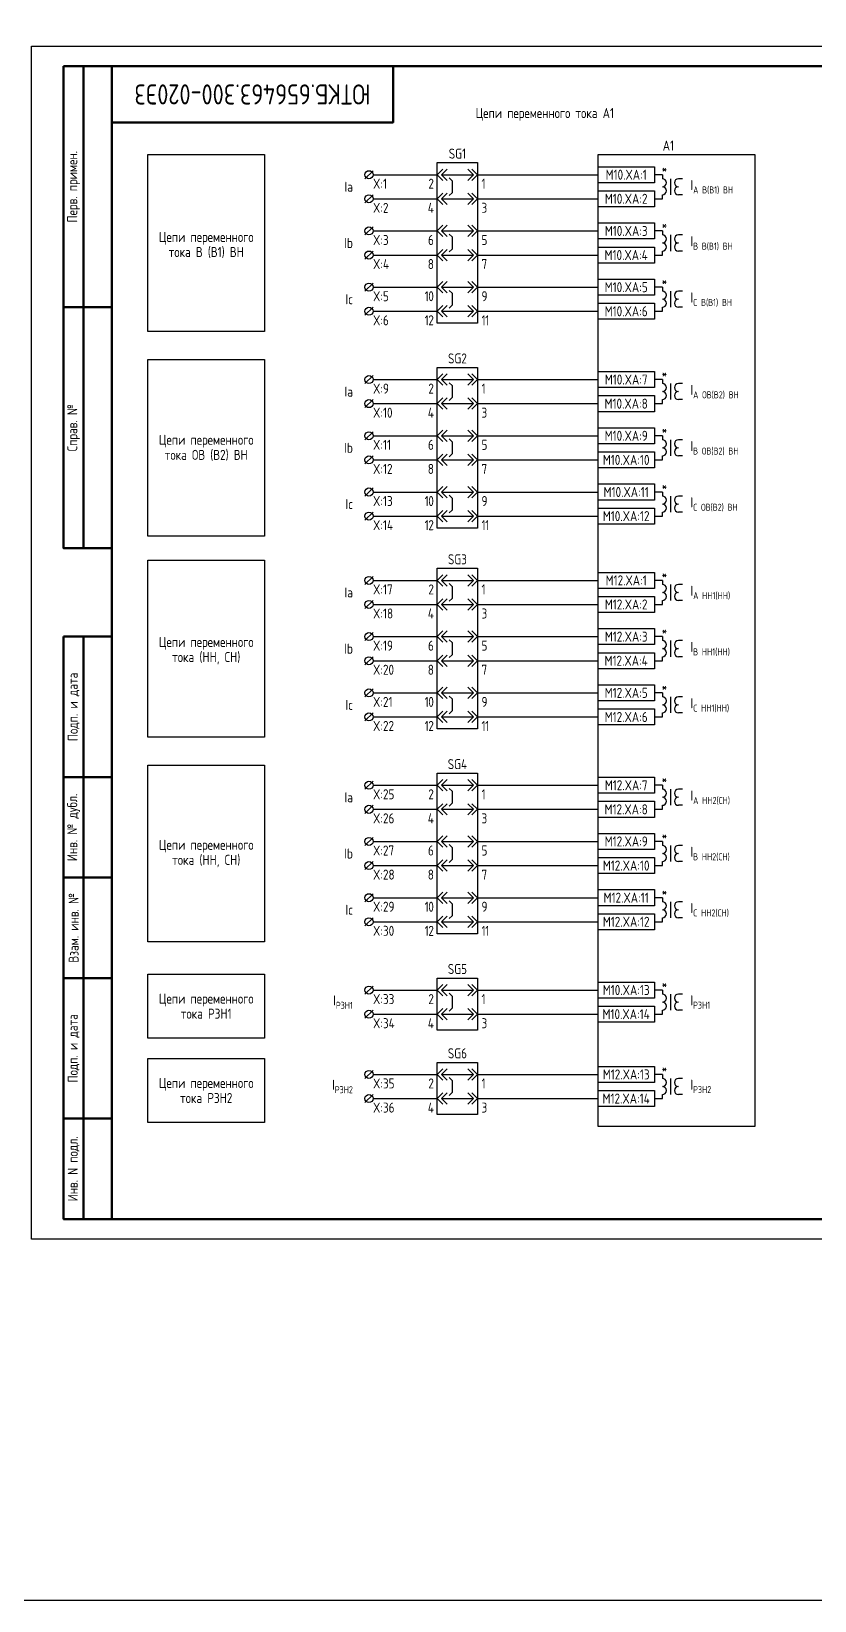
# Model space of a CAD drawing. Header units: millimetres. Extents: x -1117 to 5846, y -90 to 586.
# Drawn here: x 0 to 194.9, y -90 to 300.7 of the extents above; entities that cross this region are included whole.
import ezdxf

# ---------------------------------------------------------------- set-up
doc = ezdxf.new("R2010")
doc.units = ezdxf.units.MM
doc.styles.add('Gost_type_A', font='GOST_0.TTF')

# ---------------------------------------------------------------- blocks, each defined once
blk = doc.blocks.new('Штамп угловой верхний')
at = {"lineweight": 50}
blk.add_lwpolyline([(0, 0), (70, 0), (70, -14), (0, -14)], close=True, dxfattribs=at)
blk = doc.blocks.new('Формат_А3')
blk.add_lwpolyline([(-420, 297), (0, 297), (0, 0), (-420, 0)], close=True)
at = {"lineweight": 50}
blk.add_lwpolyline([(-400, 292), (-5, 292), (-5, 5), (-400, 5)], close=True, dxfattribs=at)
blk = doc.blocks.new('Штамп левый верхний')
at = {"lineweight": 50}
for points in [[(-12, 0), (-7, 0), (-7, -60), (-12, -60)], [(-7, 0), (0, 0), (0, -60), (-7, -60)], [(-12, -60), (-7, -60), (-7, -120), (-12, -120)], [(-7, -60), (0, -60), (0, -120), (-7, -120)]]:
    blk.add_lwpolyline(points, close=True, dxfattribs=at)
at = {"char_height": 2.5, "width": 60, "attachment_point": 5, "rotation": 90, "style": 'Gost_type_A'}
for s, insert in [('Перв. примен.', (-9.5, -30)), ('Справ. №', (-9.5, -90))]:
    blk.add_mtext(s, dxfattribs=dict(at, insert=insert))
blk = doc.blocks.new('Штамп левый нижний')
at = {"lineweight": 50}
for points in [[(-12, 145), (-7, 145), (-7, 110), (-12, 110)], [(-7, 145), (0, 145), (0, 110), (-7, 110)], [(-12, 110), (-7, 110), (-7, 85), (-12, 85)], [(-7, 110), (0, 110), (0, 85), (-7, 85)], [(-12, 85), (-7, 85), (-7, 60), (-12, 60)], [(-7, 85), (0, 85), (0, 60), (-7, 60)], [(-12, 60), (-7, 60), (-7, 25), (-12, 25)], [(-7, 60), (0, 60), (0, 25), (-7, 25)], [(-12, 25), (-7, 25), (-7, 0), (-12, 0)], [(-7, 25), (0, 25), (0, 0), (-7, 0)]]:
    blk.add_lwpolyline(points, close=True, dxfattribs=at)
at = {"char_height": 2.5, "attachment_point": 5, "rotation": 90, "style": 'Gost_type_A'}
for s, insert, width in [('Подп. и дата', (-9.5, 127.5), 35), ('Инв. № дубл.', (-9.5, 97.5), 25), ('Взам. инв. №', (-9.5, 72.5), 25), ('Подп. и дата', (-9.5, 42.5), 35), ('Инв. N подл.', (-9.5, 12.5), 25)]:
    blk.add_mtext(s, dxfattribs=dict(at, insert=insert, width=width))
blk = doc.blocks.new('БИ_разъем')
for p, q in [((0, 0), (1.41, 1.41)), ((0, 0), (1.41, 1.41)), ((0, 0), (1.41, -1.41)), ((0, 0), (1.41, -1.41)), ((1, 0), (2.41, 1.41)), ((1, 0), (2.41, -1.41)), ((1, 0), (9, 0)), ((9, 0), (7.59, 1.41)), ((9, 0), (7.59, -1.41)), ((10, 0), (8.59, 1.41)), ((10, 0), (8.59, 1.41)), ((10, 0), (8.59, -1.41)), ((10, 0), (8.59, -1.41))]:
    blk.add_line(p, q)
blk = doc.blocks.new('БИ_перемычка')
for p, q in [((2.97, -0.79), (3.67, -1.5)), ((3.67, -1.5), (3.67, -4.5)), ((2.97, -5.21), (3.67, -4.5))]:
    blk.add_line(p, q)

msp = doc.modelspace()

# ---------------------------------------------------------------- linework, layer by layer
for p, q in [((85, 266), (83, 264)), ((85, 265), (101, 265)), ((111, 265), (141, 265)), ((157, 265), (155, 265)), ((85, 260), (83, 258)), ((85.01, 259), (100.83, 259)), ((111, 259), (141, 259)), ((155, 259), (157, 259)), ((85, 252), (83, 250)), ((85.01, 251), (100.83, 251)), ((111, 251), (141, 251)), ((157, 251), (155, 251)), ((157, 251), (157, 250)), ((157, 250.5), (157, 250)), ((159, 250), (159, 246)), ((159, 250), (159, 246)), ((162, 250), (161, 250)), ((162, 250), (161, 250)), ((85, 246), (83, 244)), ((85.01, 245), (100.83, 245)), ((111, 245), (141, 245)), ((155, 245), (157, 245)), ((157, 245), (157, 246)), ((162, 246), (161, 246)), ((162, 246), (161, 246)), ((85, 238), (83, 236)), ((85.01, 237), (100.83, 237)), ((111, 237), (141, 237)), ((157, 237), (155, 237)), ((85, 232), (83, 230)), ((85.01, 231), (100.83, 231)), ((111, 231), (141, 231)), ((155, 231), (157, 231)), ((85, 215), (83, 213)), ((85, 214), (101, 214)), ((111, 214), (141, 214)), ((157, 214), (155, 214)), ((85, 209), (83, 207)), ((85.01, 208), (100.83, 208)), ((111, 208), (141, 208)), ((155, 208), (157, 208)), ((85, 201), (83, 199)), ((85.01, 200), (100.83, 200)), ((111, 200), (141, 200)), ((157, 200), (155, 200)), ((85, 195), (83, 193)), ((85.01, 194), (100.83, 194)), ((111, 194), (141, 194)), ((155, 194), (157, 194)), ((85, 187), (83, 185)), ((85.01, 186), (100.83, 186)), ((111, 186), (141, 186)), ((157, 186), (155, 186)), ((85, 181), (83, 179)), ((85.01, 180), (100.83, 180)), ((111, 180), (141, 180)), ((155, 180), (157, 180)), ((85, 165), (83, 163)), ((85, 164), (101, 164)), ((111, 164), (141, 164)), ((157, 164), (155, 164)), ((85, 159), (83, 157)), ((85.01, 158), (100.83, 158)), ((111, 158), (141, 158)), ((155, 158), (157, 158)), ((85, 151), (83, 149)), ((85.01, 150), (100.83, 150)), ((111, 150), (141, 150)), ((157, 150), (155, 150)), ((85, 145), (83, 143)), ((85.01, 144), (100.83, 144)), ((111, 144), (141, 144)), ((155, 144), (157, 144)), ((85, 137), (83, 135)), ((85.01, 136), (100.83, 136)), ((111, 136), (141, 136)), ((157, 136), (155, 136)), ((85, 131), (83, 129)), ((85.01, 130), (100.83, 130)), ((111, 130), (141, 130)), ((155, 130), (157, 130)), ((85, 114), (83, 112)), ((85, 113), (101, 113)), ((111, 113), (141, 113)), ((157, 113), (155, 113)), ((85, 108), (83, 106)), ((85.01, 107), (100.83, 107)), ((111, 107), (141, 107)), ((155, 107), (157, 107)), ((85, 100), (83, 98)), ((85.01, 99), (100.83, 99)), ((111, 99), (141, 99)), ((157, 99), (155, 99)), ((85, 94), (83, 92)), ((85.01, 93), (100.83, 93)), ((111, 93), (141, 93)), ((155, 93), (157, 93)), ((85, 86), (83, 84)), ((85.01, 85), (100.83, 85)), ((111, 85), (141, 85)), ((157, 85), (155, 85)), ((85, 80), (83, 78)), ((85.01, 79), (100.83, 79)), ((111, 79), (141, 79)), ((155, 79), (157, 79)), ((85, 63), (83, 61)), ((85, 62), (101, 62)), ((111, 62), (141, 62)), ((157, 62), (155, 62)), ((85, 57), (83, 55)), ((85.01, 56), (100.83, 56)), ((111, 56), (141, 56)), ((155, 56), (157, 56)), ((85, 42), (83, 40)), ((85, 41), (101, 41)), ((111, 41), (141, 41)), ((157, 40.99), (155, 40.99)), ((85, 36), (83, 34)), ((85.01, 35), (100.83, 35)), ((111, 35), (141, 35)), ((155, 34.99), (157, 34.99))]:
    msp.add_line(p, q)
at = {"ltscale": 4}
for p, q in [((157, 265), (157, 264)), ((157, 264.5), (157, 264)), ((159, 264), (159, 260)), ((159, 264), (159, 260)), ((162, 264), (161, 264)), ((162, 264), (161, 264)), ((157, 259), (157, 260)), ((162, 260), (161, 260)), ((162, 260), (161, 260)), ((157, 237), (157, 236)), ((157, 236.5), (157, 236)), ((159, 236), (159, 232)), ((159, 236), (159, 232)), ((162, 236), (161, 236)), ((162, 236), (161, 236)), ((157, 231), (157, 232)), ((162, 232), (161, 232)), ((162, 232), (161, 232)), ((157, 214), (157, 213)), ((157, 213.5), (157, 213)), ((159, 213), (159, 209)), ((159, 213), (159, 209)), ((162, 213), (161, 213)), ((162, 213), (161, 213)), ((157, 208), (157, 209)), ((162, 209), (161, 209)), ((162, 209), (161, 209)), ((157, 200), (157, 199)), ((157, 199.5), (157, 199)), ((159, 199), (159, 195)), ((159, 199), (159, 195)), ((162, 199), (161, 199)), ((162, 199), (161, 199)), ((157, 194), (157, 195)), ((162, 195), (161, 195)), ((162, 195), (161, 195)), ((157, 186), (157, 185)), ((157, 185.5), (157, 185)), ((159, 185), (159, 181)), ((159, 185), (159, 181)), ((162, 185), (161, 185)), ((162, 185), (161, 185)), ((157, 180), (157, 181)), ((162, 181), (161, 181)), ((162, 181), (161, 181)), ((157, 164), (157, 163)), ((157, 163.5), (157, 163)), ((159, 163), (159, 159)), ((159, 163), (159, 159)), ((162, 163), (161, 163)), ((162, 163), (161, 163)), ((157, 158), (157, 159)), ((162, 159), (161, 159)), ((162, 159), (161, 159)), ((157, 150), (157, 149)), ((157, 149.5), (157, 149)), ((159, 149), (159, 145)), ((159, 149), (159, 145)), ((162, 149), (161, 149)), ((162, 149), (161, 149)), ((157, 144), (157, 145)), ((162, 145), (161, 145)), ((162, 145), (161, 145)), ((157, 136), (157, 135)), ((157, 135.5), (157, 135)), ((159, 135), (159, 131)), ((159, 135), (159, 131)), ((162, 135), (161, 135)), ((162, 135), (161, 135)), ((157, 130), (157, 131)), ((162, 131), (161, 131)), ((162, 131), (161, 131)), ((157, 113), (157, 112)), ((157, 112.5), (157, 112)), ((159, 112), (159, 108)), ((159, 112), (159, 108)), ((162, 112), (161, 112)), ((162, 112), (161, 112)), ((157, 107), (157, 108)), ((162, 108), (161, 108)), ((162, 108), (161, 108)), ((157, 99), (157, 98)), ((157, 98.5), (157, 98)), ((159, 98), (159, 94)), ((159, 98), (159, 94)), ((162, 98), (161, 98)), ((162, 98), (161, 98)), ((157, 93), (157, 94)), ((162, 94), (161, 94)), ((162, 94), (161, 94)), ((157, 85), (157, 84)), ((157, 84.5), (157, 84)), ((159, 84), (159, 80)), ((159, 84), (159, 80)), ((162, 84), (161, 84)), ((162, 84), (161, 84)), ((157, 79), (157, 80)), ((162, 80), (161, 80)), ((162, 80), (161, 80)), ((157, 62), (157, 61)), ((157, 61.5), (157, 61)), ((159, 61), (159, 57)), ((159, 61), (159, 57)), ((162, 61), (161, 61)), ((162, 61), (161, 61)), ((157, 56), (157, 57)), ((162, 57), (161, 57)), ((162, 57), (161, 57)), ((157, 40.99), (157, 39.99)), ((157, 40.49), (157, 39.99)), ((159, 39.99), (159, 35.99)), ((159, 39.99), (159, 35.99)), ((162, 39.99), (161, 39.99)), ((162, 39.99), (161, 39.99)), ((157, 34.99), (157, 35.99)), ((162, 35.99), (161, 35.99)), ((162, 35.99), (161, 35.99))]:
    msp.add_line(p, q, dxfattribs=at)
for points in [[(-1117.42, 586), (5845.64, 586), (5845.64, -90), (-1117.42, -90)], [(58, 226), (29, 226), (29, 270), (58, 270)], [(141, 270), (180, 270), (180, 28), (141, 28)], [(101, 268), (111, 268), (111, 228), (101, 228)], [(141, 267), (155, 267), (155, 263), (141, 263)], [(141, 261), (155, 261), (155, 257), (141, 257)], [(141, 253), (155, 253), (155, 249), (141, 249)], [(141, 247), (155, 247), (155, 243), (141, 243)], [(141, 239), (155, 239), (155, 235), (141, 235)], [(141, 233), (155, 233), (155, 229), (141, 229)], [(58, 175), (29, 175), (29, 219), (58, 219)], [(101, 217), (111, 217), (111, 177), (101, 177)], [(141, 216), (155, 216), (155, 212), (141, 212)], [(141, 210), (155, 210), (155, 206), (141, 206)], [(141, 202), (155, 202), (155, 198), (141, 198)], [(141, 196), (155, 196), (155, 192), (141, 192)], [(141, 188), (155, 188), (155, 184), (141, 184)], [(141, 182), (155, 182), (155, 178), (141, 178)], [(58, 125), (29, 125), (29, 169), (58, 169)], [(101, 167), (111, 167), (111, 127), (101, 127)], [(141, 166), (155, 166), (155, 162), (141, 162)], [(141, 160), (155, 160), (155, 156), (141, 156)], [(141, 152), (155, 152), (155, 148), (141, 148)], [(141, 146), (155, 146), (155, 142), (141, 142)], [(141, 138), (155, 138), (155, 134), (141, 134)], [(141, 132), (155, 132), (155, 128), (141, 128)], [(58, 74), (29, 74), (29, 118), (58, 118)], [(101, 116), (111, 116), (111, 76), (101, 76)], [(141, 115), (155, 115), (155, 111), (141, 111)], [(141, 109), (155, 109), (155, 105), (141, 105)], [(141, 101), (155, 101), (155, 97), (141, 97)], [(141, 95), (155, 95), (155, 91), (141, 91)], [(141, 87), (155, 87), (155, 83), (141, 83)], [(141, 81), (155, 81), (155, 77), (141, 77)], [(58, 50), (29, 50), (29, 66), (58, 66)], [(101, 65), (111, 65), (111, 52), (101, 52)], [(141, 64), (155, 64), (155, 60), (141, 60)], [(141, 58), (155, 58), (155, 54), (141, 54)], [(58, 29), (29, 29), (29, 45), (58, 45)], [(101, 44), (111, 44), (111, 31), (101, 31)], [(141, 42.99), (155, 42.99), (155, 38.99), (141, 38.99)], [(141, 36.99), (155, 36.99), (155, 32.99), (141, 32.99)]]:
    msp.add_lwpolyline(points, close=True)
for centre in [(84, 265), (84, 259), (84, 251), (84, 245), (84, 237), (84, 231), (84, 214), (84, 208), (84, 200), (84, 194), (84, 186), (84, 180), (84, 164), (84, 158), (84, 150), (84, 144), (84, 136), (84, 130), (84, 113), (84, 107), (84, 99), (84, 93), (84, 85), (84, 79), (84, 62), (84, 56), (84, 41), (84, 35)]:
    msp.add_circle(centre, 1)
for centre, start, end in [((157, 263), 270, 90), ((157, 263), 270, 90), ((157, 261), 270, 90), ((157, 261), 270, 90), ((161, 263), 90, 270), ((161, 263), 90, 270), ((161, 261), 90, 270), ((161, 261), 90, 270), ((157, 235), 270, 90), ((157, 235), 270, 90), ((161, 235), 90, 270), ((161, 235), 90, 270), ((157, 233), 270, 90), ((157, 233), 270, 90), ((161, 233), 90, 270), ((161, 233), 90, 270), ((157, 212), 270, 90), ((157, 212), 270, 90), ((157, 210), 270, 90), ((157, 210), 270, 90), ((161, 212), 90, 270), ((161, 212), 90, 270), ((161, 210), 90, 270), ((161, 210), 90, 270), ((157, 198), 270, 90), ((157, 198), 270, 90), ((157, 196), 270, 90), ((157, 196), 270, 90), ((161, 198), 90, 270), ((161, 198), 90, 270), ((161, 196), 90, 270), ((161, 196), 90, 270), ((157, 184), 270, 90), ((157, 184), 270, 90), ((161, 184), 90, 270), ((161, 184), 90, 270), ((157, 182), 270, 90), ((157, 182), 270, 90), ((161, 182), 90, 270), ((161, 182), 90, 270), ((157, 162), 270, 90), ((157, 162), 270, 90), ((157, 160), 270, 90), ((157, 160), 270, 90), ((161, 162), 90, 270), ((161, 162), 90, 270), ((161, 160), 90, 270), ((161, 160), 90, 270), ((157, 148), 270, 90), ((157, 148), 270, 90), ((161, 148), 90, 270), ((161, 148), 90, 270), ((157, 146), 270, 90), ((157, 146), 270, 90), ((161, 146), 90, 270), ((161, 146), 90, 270), ((157, 134), 270, 90), ((157, 134), 270, 90), ((157, 132), 270, 90), ((157, 132), 270, 90), ((161, 134), 90, 270), ((161, 134), 90, 270), ((161, 132), 90, 270), ((161, 132), 90, 270), ((157, 111), 270, 90), ((157, 111), 270, 90), ((157, 109), 270, 90), ((157, 109), 270, 90), ((161, 111), 90, 270), ((161, 111), 90, 270), ((161, 109), 90, 270), ((161, 109), 90, 270), ((157, 97), 270, 90), ((157, 97), 270, 90), ((161, 97), 90, 270), ((161, 97), 90, 270), ((157, 95), 270, 90), ((157, 95), 270, 90), ((161, 95), 90, 270), ((161, 95), 90, 270), ((157, 83), 270, 90), ((157, 83), 270, 90), ((161, 83), 90, 270), ((161, 83), 90, 270), ((157, 81), 270, 90), ((157, 81), 270, 90), ((161, 81), 90, 270), ((161, 81), 90, 270), ((157, 60), 270, 90), ((157, 60), 270, 90), ((157, 58), 270, 90), ((157, 58), 270, 90), ((161, 60), 90, 270), ((161, 60), 90, 270), ((161, 58), 90, 270), ((161, 58), 90, 270), ((157, 38.99), 270, 90), ((157, 38.99), 270, 90), ((161, 38.99), 90, 270), ((161, 38.99), 90, 270), ((157, 36.99), 270, 90), ((157, 36.99), 270, 90), ((161, 36.99), 90, 270), ((161, 36.99), 90, 270)]:
    msp.add_arc(centre, 1, start, end, dxfattribs=at)
for centre, start, end in [((157, 249), 270, 90), ((157, 249), 270, 90), ((157, 247), 270, 90), ((157, 247), 270, 90), ((161, 249), 90, 270), ((161, 249), 90, 270), ((161, 247), 90, 270), ((161, 247), 90, 270)]:
    msp.add_arc(centre, 1, start, end)

# ---------------------------------------------------------------- block references
at = {"color": 1}
for name, p in [('Формат_А3', (420, 0)), ('Штамп левый верхний', (20, 292)), ('Штамп левый нижний', (20, 5))]:
    msp.add_blockref(name, p, dxfattribs=at)
for name, p in [('Штамп угловой верхний', (20, 292)), ('БИ_разъем', (101, 265)), ('БИ_перемычка', (101, 265)), ('БИ_разъем', (101, 259)), ('БИ_разъем', (101, 251)), ('БИ_перемычка', (101, 251)), ('БИ_разъем', (101, 245)), ('БИ_разъем', (101, 237)), ('БИ_перемычка', (101, 237)), ('БИ_разъем', (101, 231)), ('БИ_разъем', (101, 214)), ('БИ_перемычка', (101, 214)), ('БИ_разъем', (101, 208)), ('БИ_разъем', (101, 200)), ('БИ_разъем', (101, 194)), ('БИ_перемычка', (101, 200)), ('БИ_разъем', (101, 186)), ('БИ_перемычка', (101, 186)), ('БИ_разъем', (101, 180)), ('БИ_разъем', (101, 164)), ('БИ_перемычка', (101, 164)), ('БИ_разъем', (101, 158)), ('БИ_разъем', (101, 150)), ('БИ_перемычка', (101, 150)), ('БИ_разъем', (101, 144)), ('БИ_разъем', (101, 136)), ('БИ_перемычка', (101, 136)), ('БИ_разъем', (101, 130)), ('БИ_разъем', (101, 113)), ('БИ_перемычка', (101, 113)), ('БИ_разъем', (101, 107)), ('БИ_разъем', (101, 99)), ('БИ_перемычка', (101, 99)), ('БИ_разъем', (101, 93)), ('БИ_разъем', (101, 85)), ('БИ_перемычка', (101, 85)), ('БИ_разъем', (101, 79)), ('БИ_разъем', (101, 62)), ('БИ_перемычка', (101, 62)), ('БИ_разъем', (101, 56)), ('БИ_разъем', (101, 41)), ('БИ_перемычка', (101, 41)), ('БИ_разъем', (101, 35))]:
    msp.add_blockref(name, p)

# ---------------------------------------------------------------- texts
at = {"insert": (55, 285), "char_height": 5, "width": 70, "attachment_point": 5, "rotation": 180, "style": 'Gost_type_A'}
msp.add_mtext('ЮТКБ.656463.300-020Э3', dxfattribs=at)
at = {"char_height": 2.5, "line_spacing_factor": 0.9, "style": 'Gost_type_A'}
for s, insert, width, attachment_point in [('Цепи переменного тока А1', (127.75, 280), 197.5, 5), ('A1', (158.5, 271), 35, 8), ('SG1', (106, 269), 10, 8), ('Ia', (80, 262), 6, 6), ('X:1', (85, 264), 10, 1), ('{\\T0.9;2}', (100, 264), 5, 3), ('{\\T0.9;1}', (112, 264), 5, 1), ('X:2', (85, 258), 10, 1), ('{\\T0.9;4}', (100, 258), 5, 3), ('{\\T0.9;3}', (112, 258), 5, 1), ('Цепи переменного \\Pтока В (В1) ВН', (43.5, 247.5), 29, 5), ('Ib', (80, 248), 6, 6), ('X:3', (85, 250), 10, 1), ('{\\T0.9;6}', (100, 250), 5, 3), ('{\\T0.9;5}', (112, 250), 5, 1), ('X:4', (85, 244), 10, 1), ('{\\T0.9;8}', (100, 244), 5, 3), ('{\\T0.9;7}', (112, 244), 5, 1), ('Ic', (80, 234), 6, 6), ('X:5', (85, 236), 10, 1), ('{\\T0.9;10}', (100, 236), 5, 3), ('{\\T0.9;9}', (112, 236), 5, 1), ('X:6', (85, 230), 10, 1), ('{\\T0.9;12}', (100, 230), 5, 3), ('{\\T0.9;11}', (112, 230), 5, 1), ('SG2', (106, 218), 10, 8), ('Ia', (80, 211), 6, 6), ('X:9', (85, 213), 10, 1), ('{\\T0.9;2}', (100, 213), 5, 3), ('{\\T0.9;1}', (112, 213), 5, 1), ('X:10', (85, 207), 10, 1), ('{\\T0.9;4}', (100, 207), 5, 3), ('{\\T0.9;3}', (112, 207), 5, 1), ('Цепи переменного тока ОВ (В2) ВН', (43.5, 197), 29, 5), ('Ib', (80, 197), 6, 6), ('X:11', (85, 199), 10, 1), ('{\\T0.9;6}', (100, 199), 5, 3), ('{\\T0.9;5}', (112, 199), 5, 1), ('X:12', (85, 193), 10, 1), ('{\\T0.9;8}', (100, 193), 5, 3), ('{\\T0.9;7}', (112, 193), 5, 1), ('Ic', (80, 183), 6, 6), ('X:13', (85, 185), 10, 1), ('{\\T0.9;10}', (100, 185), 5, 3), ('{\\T0.9;9}', (112, 185), 5, 1), ('X:14', (85, 179), 10, 1), ('{\\T0.9;12}', (100, 179), 5, 3), ('{\\T0.9;11}', (112, 179), 5, 1), ('SG3', (106, 168), 10, 8), ('Ia', (80, 161), 6, 6), ('X:17', (85, 163), 10, 1), ('{\\T0.9;2}', (100, 163), 5, 3), ('{\\T0.9;1}', (112, 163), 5, 1), ('X:18', (85, 157), 10, 1), ('{\\T0.9;4}', (100, 157), 5, 3), ('{\\T0.9;3}', (112, 157), 5, 1), ('Цепи переменного \\Pтока (НН, СН)', (43.5, 146.5), 29, 5), ('X:19', (85, 149), 10, 1), ('{\\T0.9;6}', (100, 149), 5, 3), ('{\\T0.9;5}', (112, 149), 5, 1), ('Ib', (80, 147), 6, 6), ('X:20', (85, 143), 10, 1), ('{\\T0.9;8}', (100, 143), 5, 3), ('{\\T0.9;7}', (112, 143), 5, 1), ('Ic', (80, 133), 6, 6), ('X:21', (85, 135), 10, 1), ('{\\T0.9;10}', (100, 135), 5, 3), ('{\\T0.9;9}', (112, 135), 5, 1), ('X:22', (85, 129), 10, 1), ('{\\T0.9;12}', (100, 129), 5, 3), ('{\\T0.9;11}', (112, 129), 5, 1), ('SG4', (106, 117), 10, 8), ('Ia', (80, 110), 6, 6), ('X:25', (85, 112), 10, 1), ('{\\T0.9;2}', (100, 112), 5, 3), ('{\\T0.9;1}', (112, 112), 5, 1), ('X:26', (85, 106), 10, 1), ('{\\T0.9;4}', (100, 106), 5, 3), ('{\\T0.9;3}', (112, 106), 5, 1), ('Цепи переменного тока (НН, СН)', (43.5, 96), 29, 5), ('X:27', (85, 98), 10, 1), ('{\\T0.9;6}', (100, 98), 5, 3), ('{\\T0.9;5}', (112, 98), 5, 1), ('Ib', (80, 96), 6, 6), ('X:28', (85, 92), 10, 1), ('{\\T0.9;8}', (100, 92), 5, 3), ('{\\T0.9;7}', (112, 92), 5, 1), ('Ic', (80, 82), 6, 6), ('X:29', (85, 84), 10, 1), ('{\\T0.9;10}', (100, 84), 5, 3), ('{\\T0.9;9}', (112, 84), 5, 1), ('X:30', (85, 78), 10, 1), ('{\\T0.9;12}', (100, 78), 5, 3), ('{\\T0.9;11}', (112, 78), 5, 1), ('SG5', (106, 66), 10, 8), ('Цепи переменного тока РЗН1', (43.5, 58), 29, 5), ('\\A1;I{\\H0.7x;\\S^ РЗН1;}', (80, 59), 6, 6), ('X:33', (85, 61), 10, 1), ('{\\T0.9;2}', (100, 61), 5, 3), ('{\\T0.9;1}', (112, 61), 5, 1), ('X:34', (85, 55), 10, 1), ('{\\T0.9;4}', (100, 55), 5, 3), ('{\\T0.9;3}', (112, 55), 5, 1), ('SG6', (106, 45), 10, 8), ('Цепи переменного тока РЗН2', (43.5, 37), 29, 5), ('\\A1;I{\\H0.7x;\\S^ РЗН2;}', (80, 38), 6, 6), ('X:35', (85, 40), 10, 1), ('{\\T0.9;2}', (100, 40), 5, 3), ('{\\T0.9;1}', (112, 40), 5, 1), ('X:36', (85, 34), 10, 1), ('{\\T0.9;4}', (100, 34), 5, 3), ('{\\T0.9;3}', (112, 34), 5, 1)]:
    msp.add_mtext(s, dxfattribs=dict(at, insert=insert, width=width, attachment_point=attachment_point))
at = {"char_height": 2.5, "style": 'Gost_type_A'}
for s, insert, width, attachment_point in [('M10.XA:1', (148, 265), 14, 5), ('*', (157.5, 266.5), 3, 5), ('\\A1;I{\\H0.7x;\\S^ A В(В1) ВН;}', (164, 262), 8, 4), ('M10.XA:2', (147.99, 259), 14.018, 5), ('M10.XA:3', (148, 251), 14, 5), ('*', (157.5, 252.5), 3, 5), ('M10.XA:4', (147.99, 244.99), 14.018, 5), ('\\A1;I{\\H0.7x;\\S^ B В(В1) ВН;}', (164, 248), 8, 4), ('*', (157.5, 238.5), 3, 5), ('M10.XA:5', (148, 237), 14, 5), ('\\A1;I{\\H0.7x;\\S^ C В(В1) ВН;}', (164, 234), 8, 4), ('M10.XA:6', (147.99, 230.99), 14.018, 5), ('M10.XA:7', (148, 214), 14, 5), ('*', (157.5, 215.5), 3, 5), ('\\A1;I{\\H0.7x;\\S^ A ОВ(В2) ВН;}', (164, 211), 8, 4), ('M10.XA:8', (147.99, 208), 14.018, 5), ('M10.XA:9', (148, 200), 14, 5), ('*', (157.5, 201.5), 3, 5), ('\\A1;I{\\H0.7x;\\S^ B ОВ(В2) ВН;}', (164, 197), 8, 4), ('M10.XA:10', (147.99, 193.99), 14.018, 5), ('*', (157.5, 187.5), 3, 5), ('M10.XA:11', (148, 186), 14, 5), ('\\A1;I{\\H0.7x;\\S^ C ОВ(В2) ВН;}', (164, 183), 8, 4), ('M10.XA:12', (147.99, 180), 14.018, 5), ('M12.XA:1', (148, 164), 14, 5), ('*', (157.5, 165.5), 3, 5), ('\\A1;I{\\H0.7x;\\S^ A НН1(НН);}', (164, 161), 8, 4), ('M12.XA:2', (147.99, 158), 14.018, 5), ('M12.XA:3', (148, 150), 14, 5), ('*', (157.5, 151.5), 3, 5), ('\\A1;I{\\H0.7x;\\S^ B НН1(НН);}', (164, 147), 8, 4), ('M12.XA:4', (147.99, 143.99), 14.018, 5), ('M12.XA:5', (148, 136), 14, 5), ('*', (157.5, 137.5), 3, 5), ('\\A1;I{\\H0.7x;\\S^ C НН1(НН);}', (164, 133), 8, 4), ('M12.XA:6', (147.99, 129.99), 14.018, 5), ('M12.XA:7', (148, 113), 14, 5), ('*', (157.5, 114.5), 3, 5), ('\\A1;I{\\H0.7x;\\S^ A НН2(СН);}', (164, 110), 8, 4), ('M12.XA:8', (147.99, 107), 14.018, 5), ('M12.XA:9', (148, 99), 14, 5), ('*', (157.5, 100.5), 3, 5), ('\\A1;I{\\H0.7x;\\S^ B НН2(СН);}', (164, 96), 8, 4), ('M12.XA:10', (147.99, 92.99), 14.018, 5), ('M12.XA:11', (148, 85), 14, 5), ('*', (157.5, 86.5), 3, 5), ('\\A1;I{\\H0.7x;\\S^ C НН2(СН);}', (164, 82), 8, 4), ('M12.XA:12', (147.99, 79), 14.018, 5), ('M10.XA:13', (148, 62.01), 14, 5), ('*', (157.5, 63.5), 3, 5), ('\\A1;I{\\H0.7x;\\S^ РЗН1;}', (163.99, 59.03), 8, 4), ('M10.XA:14', (147.99, 56), 14.018, 5), ('M12.XA:13', (148, 40.99), 14, 5), ('*', (157.5, 42.49), 3, 5), ('\\A1;I{\\H0.7x;\\S^ РЗН2;}', (163.99, 38.02), 8, 4), ('M12.XA:14', (147.99, 34.99), 14.018, 5)]:
    msp.add_mtext(s, dxfattribs=dict(at, insert=insert, width=width, attachment_point=attachment_point))

doc.saveas('drawing.dxf')
